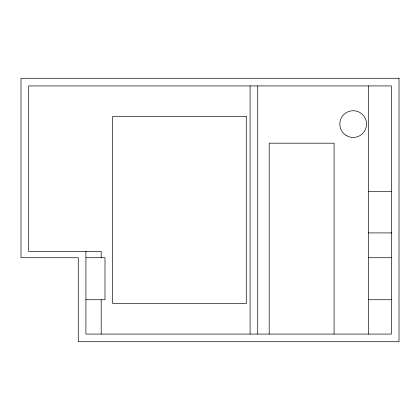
<?xml version="1.0" encoding="UTF-8"?>
<svg xmlns="http://www.w3.org/2000/svg" width="420" height="420" viewBox="0 0 420 420"><rect width="100%" height="100%" fill="white"/><g stroke="black" fill="none" stroke-linecap="round" stroke-linejoin="round"><path stroke-width="0.63" d="M368.456 191.604L391.85 191.604M368.456 232.911L391.85 232.911M85.911 257.728L105 257.728L105 299.728L85.911 299.728M368.456 257.728L391.85 257.728M368.456 299.728L391.85 299.728M368.456 85.911L368.456 334.089M334.089 334.089L334.089 143.183L269.183 143.183L269.183 334.089M257.728 85.911L257.728 334.089M250.089 85.911L250.089 334.089M101.183 257.728L101.183 251.422L28.639 251.422L28.639 85.911L391.361 85.911L391.361 334.089L85.911 334.089L85.911 251.422M101.183 299.728L101.183 334.089M399 78.272L21 78.272L21 257.728L78.272 257.728L78.272 341.728L399 341.728L399 78.272M246.272 116.456L112.639 116.456L112.639 303.544L246.272 303.544L246.272 116.456M346.5 135.665A13.361 13.361 0 0 0 366.544 124.089A13.361 13.361 0 0 0 346.5 112.518A13.361 13.361 0 0 0 346.5 135.665"/></g></svg>
